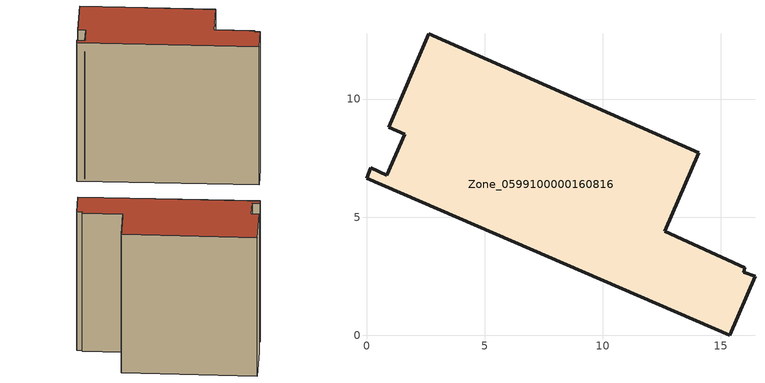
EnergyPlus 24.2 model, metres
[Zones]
Zone_0599100000160816
 floor ground (C_G): 15.96,2.66 16.45,2.5 15.39,0 0,6.65 0.19,7.08 0.86,6.78 1.61,8.51 0.94,8.81 2.64,12.76 14.06,7.72 12.62,4.39 16.02,2.86 z0
 wall outside (C_F): 0.19,7.08 0,6.65 15.39,0 16.45,2.5 15.96,2.66 16.02,2.86 12.62,4.39 14.06,7.72 2.64,12.76 0.94,8.81 1.61,8.51 0.86,6.78 0.19,7.08 z0:14.72
 roof outside (C_R): 16.45,2.5 15.96,2.66 16.02,2.86 12.62,4.39 14.06,7.72 2.64,12.76 0.94,8.81 1.61,8.51 0.86,6.78 0.19,7.08 0,6.65 15.39,0 z14.72
[BUILDING]
Pand.0599100000160816: North Axis=0; Terrain=City; Loads Convergence Tolerance Value=0.04; Temperature Convergence Tolerance Value=0.4; Solar Distribution=FullExterior; Maximum Number of Warmup Days=25; Minimum Number of Warmup Days=1
[Site:Location]
Rotterdam.The.Hague.AP_ZH_NLD Design_Conditions: Latitude=51.96; Longitude=4.45; Time Zone=1; Elevation=-4.5
[SITE:GROUNDTEMPERATURE:BUILDINGSURFACE]
18, 18, 18, 18, 18, 18, 18, 18, 18, 18, 18, 18
[MATERIAL] Thermal Absorptance=0.9; Solar Absorptance=0.7; Visible Absorptance=0.7
Name | Roughness | Thickness | Conductivity | Density | Specific Heat
G.TI.1946 | MediumSmooth | 0.15 | 1 | 540 | 1210
F.TI.1946 | Rough | 0.3 | 0.857143 | 1920 | 840
R.TI.1946 | MediumRough | 0.2 | 0.1 | 1500 | 1000
[CONSTRUCTION]
C_G: G.TI.1946
C_F: F.TI.1946
C_R: R.TI.1946
[ZONE]
Zone_0599100000160816: Type=1; Multiplier=1; Ceiling Height=Autocalculate; Volume=Autocalculate; Floor Area=autocalculate; Part of Total Floor Area=Yes
[ZONEINFILTRATION:DESIGNFLOWRATE]
Infil_Zone_0599100000160816: Zone or ZoneList or Space or SpaceList=Zone_0599100000160816; Schedule=AlwaysOn; Design Flow Rate Calculation Method=Flow/Area; Flow Rate per Floor Area=0.003; Constant Term Coefficient=1; Temperature Term Coefficient=0; Velocity Term Coefficient=0; Velocity Squared Term Coefficient=0
[HVACTEMPLATE:ZONE:IDEALLOADSAIRSYSTEM]
Zone_0599100000160816: Maximum Heating Supply Air Temperature=50; Minimum Cooling Supply Air Temperature=13; Maximum Heating Supply Air Humidity Ratio=0.0156; Minimum Cooling Supply Air Humidity Ratio=0.0077; Heating Limit=NoLimit; Cooling Limit=NoLimit; Dehumidification Control Type=ConstantSensibleHeatRatio; Cooling Sensible Heat Ratio=0.7; Dehumidification Setpoint=60; Humidification Control Type=None; Humidification Setpoint=30; Outdoor Air Method=None; Outdoor Air Flow Rate per Person=0.00944; Outdoor Air Flow Rate per Zone Floor Area=0; Outdoor Air Flow Rate per Zone=0; Demand Controlled Ventilation Type=None; Outdoor Air Economizer Type=NoEconomizer; Heat Recovery Type=None; Sensible Heat Recovery Effectiveness=0.7; Latent Heat Recovery Effectiveness=0.65
[ZONECONTROL:THERMOSTAT]
ThermostatControl_Zone_0599100000160816: Zone or ZoneList=Zone_0599100000160816; Control Type Schedule=DualSetpointControlType; Control 1=Thermostat_Zone_0599100000160816; Temperature Difference Between Cutout And Setpoint=0
[THERMOSTATSETPOINT:DUALSETPOINT]
Thermostat_Zone_0599100000160816: Heating Setpoint Temperature Schedule=HeatingSetpoint_Zone_0599100000160816; Cooling Setpoint Temperature Schedule=CoolingSetpoint_Zone_0599100000160816
[SCHEDULE:COMPACT]
HeatingSetpoint_Zone_0599100000160816: Through: 12/31, For: AllDays, Until: 24:00, 21
CoolingSetpoint_Zone_0599100000160816: Through: 12/31, For: AllDays, Until: 24:00, 24
DualSetpointControlType: Through: 12/31, For: AllDays, Until: 24:00, 4
AlwaysOn: Through: 12/31, For: AllDays, Until: 24:00, 1
